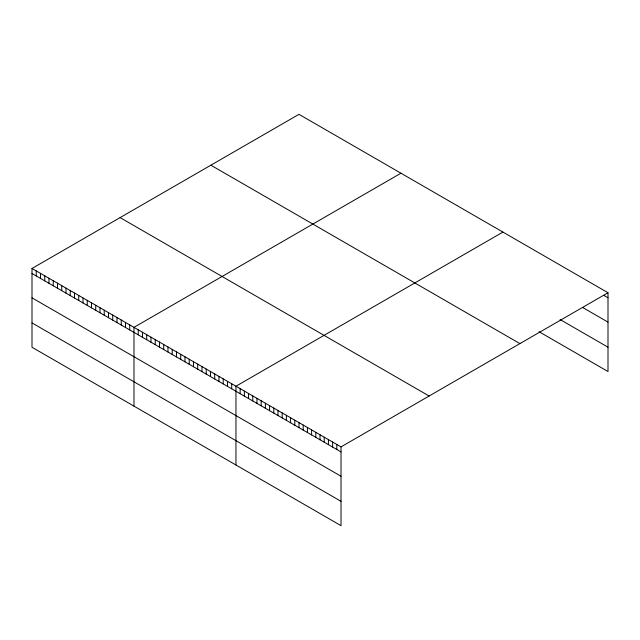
<?xml version="1.0" encoding="UTF-8"?>
<svg xmlns="http://www.w3.org/2000/svg" width="640" height="640" viewBox="0 0 640 640"><rect width="100%" height="100%" fill="white"/><g stroke="black" fill="none" stroke-linecap="round" stroke-linejoin="round"><path stroke-width="0.96" d="M32 268.472L341.024 446.88L341.024 525.672L32 347.256L32 268.472L298.976 114.328L608 292.744L608 371.528L539.08 331.736M400.96 173.208L133.976 327.344L133.976 406.136M502.936 232.08L235.952 386.224L235.952 465.008M341.024 446.88L608 292.744M603.8 295.352L608 297.776M582.784 307.56L608 322.12M560.088 319.528L608 347.192M210.88 165.2L519.896 343.608M120.104 217.608L429.12 396.016M32 273.504L341.024 451.92M32 297.848L341.024 476.256M32 322.92L341.024 501.328M336.816 444.456L336.816 449.488M332.616 442.032L332.616 447.064M328.416 439.6L328.416 444.64M324.208 437.176L324.208 442.216M320.008 434.752L320.008 439.784M315.808 432.32L315.808 437.36M311.6 429.896L311.6 434.936M307.4 427.472L307.4 432.504M303.2 425.04L303.2 430.08M298.992 422.616L298.992 427.656M294.792 420.192L294.792 425.224M290.592 417.768L290.592 422.8M286.384 415.336L286.384 420.376M282.184 412.912L282.184 417.952M277.984 410.488L277.984 415.52M273.776 408.056L273.776 413.096M269.576 405.632L269.576 410.672M265.376 403.208L265.376 408.24M261.168 400.776L261.168 405.816M256.968 398.352L256.968 403.392M252.768 395.928L252.768 400.96M248.56 393.504L248.56 398.536M244.36 391.072L244.36 396.112M240.16 388.648L240.16 393.688M231.704 383.768L231.704 388.808M227.456 381.312L227.456 386.352M223.208 378.864L223.208 383.896M218.96 376.408L218.96 381.448M214.712 373.952L214.712 378.992M210.456 371.504L210.456 376.536M206.208 369.048L206.208 374.088M201.96 366.6L201.96 371.632M197.712 364.144L197.712 369.176M193.464 361.688L193.464 366.728M189.216 359.24L189.216 364.272M184.968 356.784L184.968 361.824M180.72 354.328L180.72 359.368M176.464 351.88L176.464 356.912M172.216 349.424L172.216 354.464M167.968 346.968L167.968 352.008M163.72 344.52L163.72 349.552M159.472 342.064L159.472 347.104M155.224 339.608L155.224 344.648M150.976 337.16L150.976 342.192M146.72 334.704L146.72 339.744M142.472 332.256L142.472 337.288M138.224 329.8L138.224 334.832M129.728 324.896L129.728 329.928M125.48 322.44L125.48 327.48M121.232 319.984L121.232 325.024M116.984 317.536L116.984 322.568M112.728 315.08L112.728 320.12M108.48 312.624L108.48 317.664M104.232 310.176L104.232 315.208M99.984 307.72L99.984 312.76M95.736 305.264L95.736 310.304M91.488 302.816L91.488 307.848M87.24 300.36L87.24 305.4M82.992 297.904L82.992 302.944M78.736 295.456L78.736 300.488M74.488 293L74.488 298.04M70.24 290.552L70.24 295.584M65.992 288.096L65.992 293.136M61.744 285.64L61.744 290.68M57.496 283.192L57.496 288.224M53.248 280.736L53.248 285.776M49 278.28L49 283.32M44.744 275.832L44.744 280.864M40.496 273.376L40.496 278.416M36.248 270.92L36.248 275.96"/></g></svg>
